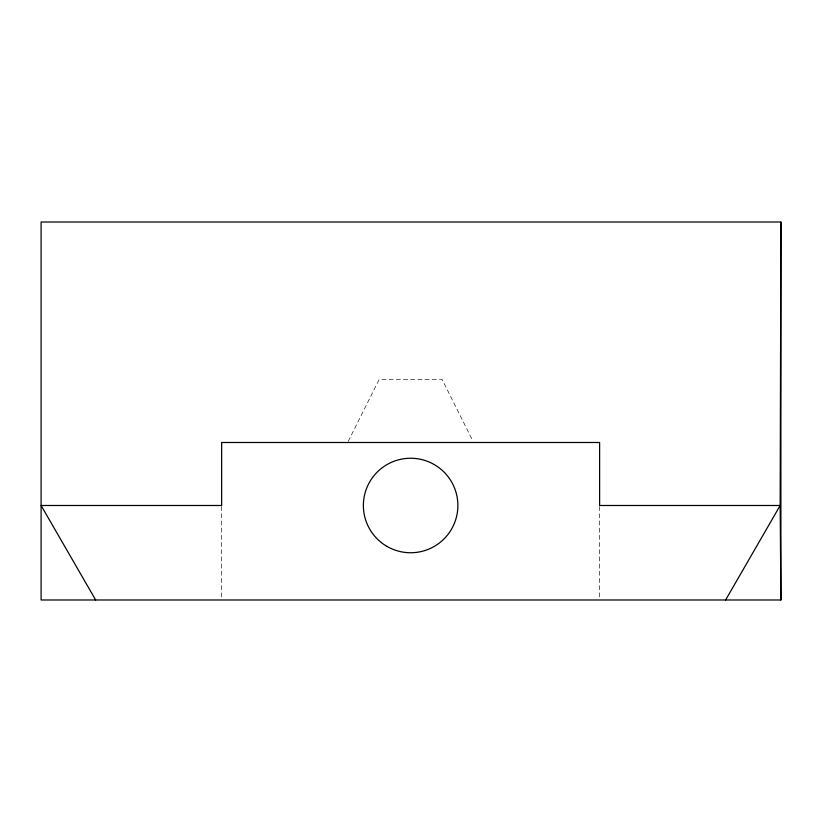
<?xml version="1.0" encoding="UTF-8"?>
<svg xmlns="http://www.w3.org/2000/svg" width="822" height="822" viewBox="0 0 822 822"><rect width="100%" height="100%" fill="white"/><g stroke="black" fill="none" stroke-linecap="round" stroke-linejoin="round"><path stroke-width="0.62" stroke-dasharray="4.11 3.08" d="M348.209 441.352L379.137 379.507L442.133 379.507L473.051 441.352M599.618 506.516L599.618 597.43M221.642 506.516L221.642 597.43"/><path stroke-width="1.23" d="M780.9 222.012L780.16 505.489L780.9 599.988L41.1 599.988L41.1 222.012L780.9 222.012L780.9 599.988M725.61 599.988L780.16 505.489L599.618 505.489L599.618 442.493L221.642 442.493L221.642 505.489L41.1 505.489L95.66 599.988M387.008 546.414A47.244 47.244 0 0 0 457.875 505.489A47.244 47.244 0 0 0 387.008 464.574A47.244 47.244 0 0 0 387.008 546.414"/></g></svg>
